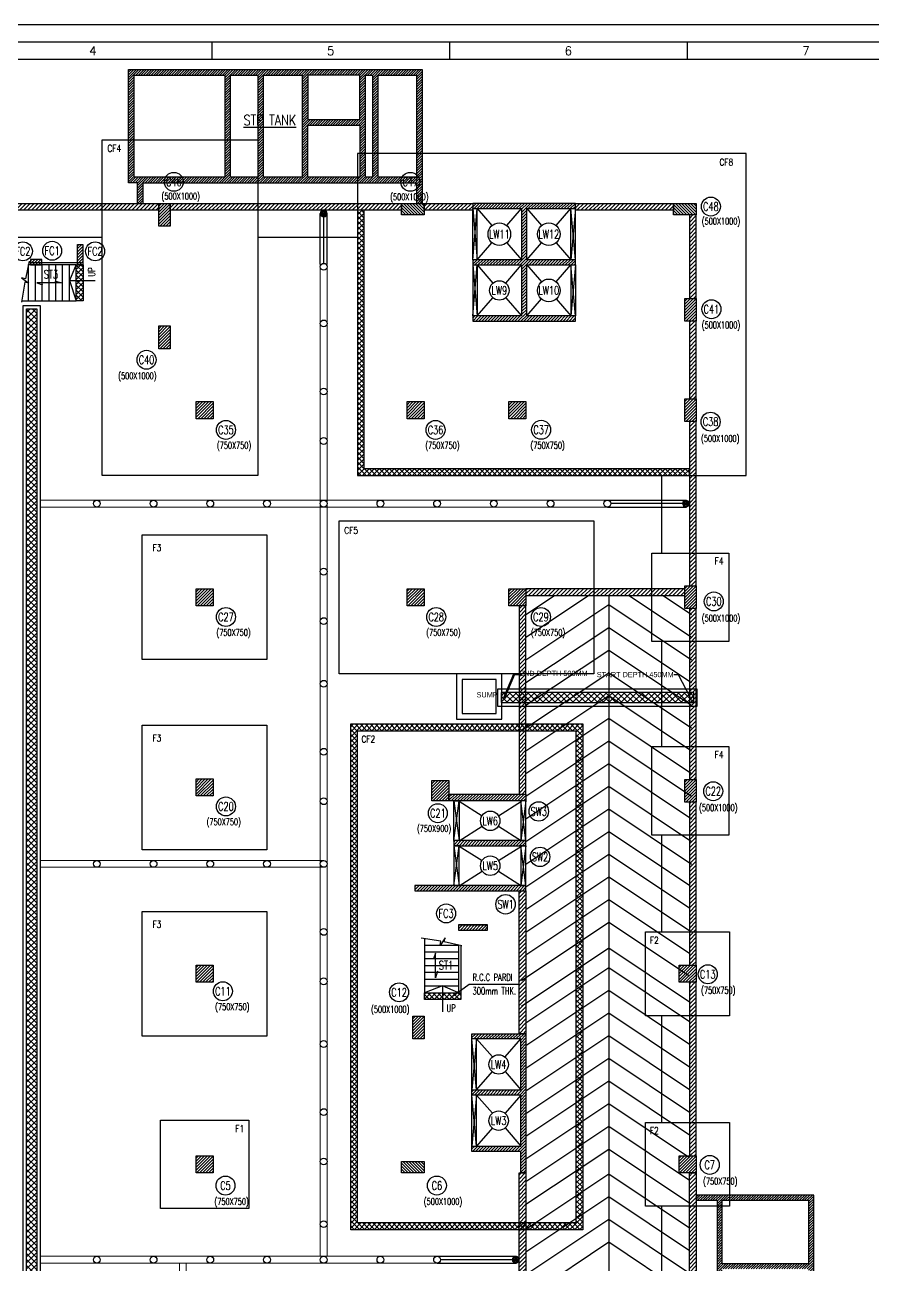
# Model space of a CAD drawing. Extents: x 345615 to 1272425, y -526289 to -156124.
# Drawn here: x 850131 to 887483, y -420533 to -365888 of the extents above; entities that cross this region are included whole.
import ezdxf
from ezdxf.enums import TextEntityAlignment as Align
from ezdxf.lldxf.tags import DXFTag

# ---------------------------------------------------------------- set-up
doc = ezdxf.new("R2010")
doc.units = 0
doc.header["$LTSCALE"] = 500
doc.header["$MEASUREMENT"] = 0
for name, color, linetype in [('PNA', 10, 'Continuous'), ('S-BRECK LINE', 8, 'Continuous'), ('S-COLUMN', 1, 'Continuous'), ('S-COLUMN CIRCLE', 9, 'Continuous'), ('S-COLUMN HATCH', 8, 'Continuous'), ('S-COLUMN NO', 2, 'Continuous'), ('S-COLUMN SIZES', 2, 'Continuous'), ('S-CONCRET LINE', 4, 'Continuous'), ('S-CUT LINE', 8, 'Continuous'), ('S-DIM-1', 5, 'Continuous'), ('S-FOOTING', 4, 'Continuous'), ('S-HATCH', 253, 'Continuous'), ('S-RETAINING WALL', 6, 'Continuous'), ('S-RETAINING WALL HATCH', 8, 'Continuous'), ('S-SLAB MARK', 3, 'Continuous'), ('S-SLAB NO', 3, 'Continuous'), ('S-STAIRCASE', 5, 'Continuous'), ('S-TEXT', 2, 'Continuous'), ('S-TEXT-1', 4, 'Continuous'), ('S-TITAL', 6, 'Continuous'), ('SDA_PLAN_UGT_OHT', 150, 'Continuous'), ('SDA_TEXT', 21, 'Continuous'), ('SHEET', 7, 'Continuous')]:
    doc.layers.add(name, color=color, linetype=linetype)
doc.layers.add('SDA_HATCH', color=252, linetype='Continuous', lineweight=5)
doc.layers.add('SDA_WALL', color=7, linetype='Continuous', lineweight=30)
doc.styles.add('AR', font='arial.ttf')
doc.styles.add('ROMANS', font='simplex.shx', dxfattribs={"width": 0.8, "height": 275, "bigfont": 'bigfont.shx'})
doc.styles.add('SIMP2', font='simplex.shx', dxfattribs={"height": 1})
tags = doc.linetypes.add('CENTER', pattern=[2, 1.25, -0.25, 0.25, -0.25]).pattern_tags.tags
tags[10:11] = [DXFTag(74, 4), DXFTag(75, 0), DXFTag(340, '0'), DXFTag(46, 1.0), DXFTag(50, 0.0), DXFTag(44, 0.0), DXFTag(45, 0.0)]
tags[8:9] = [DXFTag(74, 4), DXFTag(75, 0), DXFTag(340, '0'), DXFTag(46, 1.0), DXFTag(50, 0.0), DXFTag(44, 0.0), DXFTag(45, 0.0)]
tags[6:7] = [DXFTag(74, 4), DXFTag(75, 0), DXFTag(340, '0'), DXFTag(46, 1.0), DXFTag(50, 0.0), DXFTag(44, 0.0), DXFTag(45, 0.0)]
tags[4:5] = [DXFTag(74, 4), DXFTag(75, 0), DXFTag(340, '0'), DXFTag(46, 1.0), DXFTag(50, 0.0), DXFTag(44, 0.0), DXFTag(45, 0.0)]
tags = doc.linetypes.add('HIDDEN', pattern=[0.375, 0.25, -0.125]).pattern_tags.tags
tags[6:7] = [DXFTag(74, 4), DXFTag(75, 0), DXFTag(340, '0'), DXFTag(46, 1.0), DXFTag(50, 0.0), DXFTag(44, 0.0), DXFTag(45, 0.0)]
tags[4:5] = [DXFTag(74, 4), DXFTag(75, 0), DXFTag(340, '0'), DXFTag(46, 1.0), DXFTag(50, 0.0), DXFTag(44, 0.0), DXFTag(45, 0.0)]
doc.dimstyles.new('dim100', dxfattribs={"dimtxt": 250, "dimasz": 250, "dimexe": 200, "dimexo": 200, "dimgap": 100, "dimtad": 1, "dimdec": 0, "dimzin": 0, "dimdsep": 46, "dimtxsty": 'ROMANS', "dimcen": 0, "dimclrd": 5, "dimclre": 5, "dimclrt": 4, "dimadec": 0, "dimazin": 0, "dimtfac": 1, "dimtdec": 0, "dimtix": 1, "dimtofl": 0, "dimtmove": 2, "dimatfit": 3, "dimfxl": 0, "dimtolj": 1, "dimtzin": 0, "dimlwd": -1, "dimlwe": -1, "dimarcsym": 0})
doc.dimstyles.new('SITE DIM', dxfattribs={"dimtxt": 0.15, "dimasz": 0.1, "dimexe": 0.1, "dimexo": 0.1, "dimgap": 0.1, "dimtad": 0, "dimzin": 0, "dimdsep": 46, "dimtxsty": 'SIMP2', "dimcen": 0.09, "dimdle": 0.15, "dimclrd": 1, "dimclre": 1, "dimclrt": 7, "dimazin": 0, "dimtfac": 1, "dimtofl": 0, "dimtmove": 0, "dimatfit": 3, "dimfxl": 0, "dimtolj": 1, "dimtzin": 0, "dimarcsym": 0})
pattern_1 = [(45, (-3835377.3, 2058576.72), (-88.3883476, 88.3883476), [])]
pattern_2 = [(45, (-3835380.81, 2058576.72), (-88.3883476, 88.3883476), [])]
pattern_3 = [(45, (-3835367.22, 2058576.72), (-88.3883476, 88.3883476), [])]
pattern_4 = [(45, (-4134995.56, 1922275.77), (-66.2912607, 66.2912607), [])]
pattern_5 = [(45, (-4134991.95, 1922269.47), (-66.2912607, 66.2912607), [])]
pattern_6 = [(45, (-4134995.56, 1922269.47), (-66.2912607, 66.2912607), [])]

# ---------------------------------------------------------------- blocks, each defined once
blk = doc.blocks.new('zw$C05B')
at = {"flags": 128}
blk.add_lwpolyline([(0, 0), (82749, 0), (82749, 58210), (0, 58210)], close=True, dxfattribs=at)
at = {"layer": 'PNA'}
for p, q in [((27911, 57718), (27911, 57226)), ((34643, 57718), (34643, 57226)), ((41374, 57718), (41374, 57226))]:
    blk.add_line(p, q, dxfattribs=at)
at = {"layer": 'PNA', "color": 1}
for points in [[(984, 492), (82257, 492), (82257, 57718), (984, 57718)], [(1968, 984), (81765, 984), (81765, 57226), (1968, 57226)]]:
    blk.add_lwpolyline(points, close=True, dxfattribs=at)
at = {"layer": 'PNA', "style": 'ROMANS'}
for s, p in [('4', (24546, 57472)), ('5', (31278, 57472)), ('6', (38009, 57472)), ('7', (44741, 57472))]:
    blk.add_text(s, height=246, dxfattribs=at).set_placement(p, align=Align.MIDDLE)
blk = doc.blocks.new('zw$D0E4')
at = {"layer": 'S-TEXT-1', "color": 1, "lineweight": 0}
for p, q in [((-9267, 20247, 4809), (-9267, 63876, 4809)), ((-8967, 20247, 4809), (-8967, 63876, 4809)), ((-21617, 53583, 3994), (3383, 53583, -2277)), ((-21617, 53283, 3994), (3383, 53283, -2277)), ((-9120, 37399, 4809), (-21620, 37399, 4182)), ((-9117, 37699, 4809), (-21617, 37699, 4182)), ((-21617, 20247, 3994), (-4112, 20247, -397)), ((-21617, 19947, 3994), (-4113, 19947, -397)), ((-15476, 19947, 2378), (-15476, -1308, 2378)), ((-15176, 19947, 2378), (-15176, -1308, 2378))]:
    blk.add_line(p, q, dxfattribs=at)
at = {"layer": 'S-TEXT-1', "color": 1}
for centre in [(-9117, 63876, 4809), (-9117, 63876, 4809), (-9117, 61376, 4809), (-9117, 61376, 4809), (-9117, 58376, 4809), (-9117, 58376, 4809), (-9117, 56196, 4809), (-9117, 56196, 4809), (-19117, 53433, 4809), (-16617, 53433, 4809), (-16617, 53433, 4809), (-14117, 53433, 4809), (-14117, 53433, 4809), (-11617, 53433, 4809), (-11617, 53433, 4809), (-9117, 53433, 4809), (-9117, 53433, 4809), (-6617, 53433, 4809), (-6617, 53433, 4809), (-4117, 53433, 4809), (-4117, 53433, 4809), (-1617, 53433, 4809), (-1617, 53433, 4809), (883, 53433, 4809), (883, 53433, 4809), (883, 53433, 4809), (883, 53433, 4809), (3383, 53433, 4809), (3383, 53433, 4809), (-9117, 50433, 4809), (-9117, 50433, 4809), (-9117, 48254, 4809), (-9117, 48254, 4809), (-9117, 45491, 4809), (-9117, 45491, 4809), (-9117, 42491, 4809), (-9117, 42491, 4809), (-9117, 40312, 4809), (-9117, 40312, 4809), (-19117, 37549, 4809), (-19117, 37549, 4809), (-16617, 37549, 4809), (-16617, 37549, 4809), (-14117, 37549, 4809), (-14117, 37549, 4809), (-11617, 37549, 4809), (-11617, 37549, 4809), (-9117, 37549, 4809), (-9117, 37549, 4809), (-9117, 34549, 4809), (-9117, 34549, 4809), (-9117, 32369, 4809), (-9117, 32369, 4809), (-9117, 29606, 4809), (-9117, 29606, 4809), (-9117, 26606, 4809), (-9117, 26606, 4809), (-9117, 24427, 4809), (-9117, 24427, 4809), (-9117, 21664, 4809), (-9117, 21664, 4809), (-19117, 20097, 4809), (-16617, 20097, 4809), (-16617, 20097, 4809), (-14117, 20097, 4809), (-14117, 20097, 4809), (-11617, 20097, 4809), (-11617, 20097, 4809), (-9117, 20097, 4809), (-9117, 20097, 4809), (-6617, 20097, 4809), (-6617, 20097, 4809), (-4117, 20097, 4809), (-4117, 20097, 4809)]:
    blk.add_circle(centre, 150, dxfattribs=at)
blk = doc.blocks.new('zw$F71')
at = {"layer": 'S-COLUMN', "lineweight": -3}
h = blk.add_hatch(color=170, dxfattribs=at)
h.dxf.hatch_style = 1
h.paths.add_polyline_path([(-9056, 66218, 1), (-9178, 66218, 1)])
h = blk.add_hatch(color=170, dxfattribs=at)
h.dxf.hatch_style = 1
h.paths.add_polyline_path([(6911, 53433, 1), (6789, 53433, 1)])
h = blk.add_hatch(color=170, dxfattribs=at)
h.dxf.hatch_style = 1
h.paths.add_polyline_path([(-589, 20097, 1), (-711, 20097, 1)])
at = {"color": 170}
for p, q in [((-9266, 63977, -885523), (-9266, 66230, -885523)), ((-8967, 63977, -542685), (-8967, 66219, -400394)), ((-9117, 64026, 4809), (-9117, 66068, -440671)), ((3388, 53583, -397), (6881, 53583, -1273)), ((3388, 53283, -397), (6881, 53283, -1273)), ((6730, 53433, 138253), (3533, 53432, 30617)), ((-4112, 20247, -397), (-619, 20247, -1273)), ((-4112, 19947, -397), (-619, 19947, -1273)), ((-770, 20096, 138253), (-3967, 20096, 30617))]:
    blk.add_line(p, q, dxfattribs=at)
at = {"layer": 'S-COLUMN', "color": 170, "lineweight": 9}
for centre, radius in [((-9117, 66218, -440671), 150), ((-9117, 66218, -440671), 120), ((-9117, 66218, -440671), 100), ((6850, 53433, 4182), 150), ((6850, 53433, 4182), 120), ((6850, 53433, 4182), 100), ((-650, 20097, 4182), 150), ((-650, 20097, 4182), 120), ((-650, 20097, 4182), 100)]:
    blk.add_circle(centre, radius, dxfattribs=at)
at = {"layer": 'S-COLUMN', "color": 170, "lineweight": -3}
for centre in [(-9117, 66218, -440671), (6850, 53433, 4182), (-650, 20097, 4182)]:
    blk.add_circle(centre, 61, dxfattribs=at)
at = {"layer": 'S-TEXT-1', "color": 1}
for centre in [(-9117, 63876, 4809), (-9117, 63876, 4809), (3383, 53433, 4809), (3383, 53433, 4809), (-4117, 20097, 4809), (-4117, 20097, 4809)]:
    blk.add_circle(centre, 150, dxfattribs=at)
blk = doc.blocks.new('MEP INPUTS')
at = {"layer": 'SDA_HATCH'}
h = blk.add_hatch(dxfattribs=at)
h.set_pattern_fill('ANSI37', color=8, scale=1500)
h.set_pattern_definition([(45, (-3293, -139588.96), (-132.58252, 132.58252), []), (135, (-3293, -139588.96), (-132.58252, -132.58252), [])])
h.paths.add_polyline_path([(5351, -1469), (5801, -1469), (5801, -67156), (5351, -67156)])
h = blk.add_hatch(dxfattribs=at)
h.set_pattern_fill('ANSI37', color=8, scale=1500)
h.set_pattern_definition([(45, (3487502.92, -2391915.1), (-132.5825215, 132.5825215), []), (135, (3487502.92, -2391915.1), (-132.5825215, -132.5825215), [])])
h.paths.add_polyline_path([(26269, -18831), (34763, -18831), (34763, -18381), (26269, -18381)])
at = {"layer": 'SDA_PLAN_UGT_OHT', "color": 8}
for points in [[(5201, -1319), (5951, -1319), (5951, -67306), (5201, -67306)], [(5351, -1469), (5801, -1469), (5801, -67156), (5351, -67156)]]:
    blk.add_lwpolyline(points, close=True, dxfattribs=at)
at = {"layer": 'SDA_PLAN_UGT_OHT', "color": 8, "elevation": 8637403}
for points in [[(26119, -18981), (34913, -18981), (34913, -18231), (26119, -18231)], [(26269, -18831), (34763, -18831), (34763, -18381), (26269, -18381)]]:
    blk.add_lwpolyline(points, close=True, dxfattribs=at)
at = {"layer": 'SDA_WALL', "color": 8, "elevation": -2091}
for points in [[(26300, -17558), (24300, -17558), (24300, -19558), (26300, -19558)], [(26050, -17808), (24550, -17808), (24550, -19308), (26050, -19308)]]:
    blk.add_lwpolyline(points, close=True, dxfattribs=at)
at = {"layer": 'SDA_TEXT', "color": 8, "style": 'AR'}
for s, p in [('END DEPTH 500MM', (27070, -17654, 8858022)), ('START DEPTH 450MM', (30485, -17707, 8028511))]:
    blk.add_text(s, height=230, dxfattribs=at).set_placement(p)
at = {"layer": 'SDA_TEXT', "color": 8, "insert": (26119, -18368, 8637403), "char_height": 230, "width": 1240.13, "attachment_point": 3, "style": 'AR'}
blk.add_mtext('SUMP', dxfattribs=at)
at = {"layer": 'SDA_TEXT', "color": 8}
for points, override in [([(26403, -18619, 8637403), (26843, -17580, 8637403), (27055, -17580, 8637403)], {"dimscale": 1, "dimtxt": 0.15, "dimasz": 0.1, "dimgap": 0.1, "dimtad": 0, "dimclrd": 8, "dimfxl": 50, "dimlwd": 65534, "dimarcsym": 2}), ([(34625, -18613, 7918201), (34090, -17608, 7918201), (33878, -17610, 7918201)], {"dimclrd": 8, "dimfxl": 50, "dimarcsym": 2})]:
    blk.add_leader(points, dimstyle='SITE DIM', override=override, dxfattribs=at)
blk = doc.blocks.new('PILE LAYOUT 04-10-2024')
at = {"layer": 'S-COLUMN HATCH'}
h = blk.add_hatch(dxfattribs=at)
h.set_pattern_fill('ANSI31', color=252, scale=750, angle=180)
h.set_pattern_definition([(225, (4074495.06, -1959819.46), (66.2912607, -66.2912607), [])])
h.paths.add_polyline_path([(-13834, 1595), (-13834, 2595), (-13334, 2595), (-13334, 1595)])
h = blk.add_hatch(dxfattribs=at)
h.set_pattern_fill('ANSI31', color=252, scale=750, angle=90)
h.set_pattern_definition([(135, (-1964555.94, -4085734.03), (-66.2912607, -66.2912607), [])])
h.paths.add_polyline_path([(-3141, 2095), (-3141, 2595), (-2141, 2595), (-2141, 2095)])
h = blk.add_hatch(dxfattribs=at)
h.set_pattern_fill('ANSI31', color=252, scale=750)
h.set_pattern_definition([(45, (-4134992.04, 1922269.47), (-66.2912607, 66.2912607), [])])
h.paths.add_polyline_path([(0, 2595), (0, 2365), (2150, 2365), (2150, 115), (0, 115), (0, -115), (2150, -115), (2150, -2365), (0, -2365), (0, -2595), (4530, -2595), (4530, -2365), (2380, -2365), (2380, -115), (4530, -115), (4530, 115), (2380, 115), (2380, 2365), (4530, 2365), (4530, 2595)])
h = blk.add_hatch(dxfattribs=at)
h.set_pattern_fill('ANSI31', color=252, scale=750, angle=90)
h.set_pattern_definition([(135, (-1952564.46, -4085734.03), (-66.2912607, -66.2912607), [])])
h.paths.add_polyline_path([(8850, 2095), (8850, 2595), (9850, 2595), (9850, 2095)])
h = blk.add_hatch(dxfattribs=at)
h.set_pattern_fill('ANSI31', color=252, scale=750, angle=180)
h.set_pattern_definition([(225, (7614833.32, -4208048.69), (66.2912607, -66.2912607), [])])
h.paths.add_polyline_path([(-17418, -109), (-17418, 791), (-17188, 791), (-17188, -109)])
h = blk.add_hatch(dxfattribs=at)
h.set_pattern_fill('ANSI31', color=252, scale=750, angle=180)
h.set_pattern_definition([(225, (7612766.91, -4208048.69), (66.2912607, -66.2912607), [])])
h.paths.add_polyline_path([(-19484, -109), (-19484, 121), (-18984, 121), (-18984, -109)])
h = blk.add_hatch(dxfattribs=at)
h.set_pattern_fill('ANSI31', color=252, scale=750, angle=180)
h.set_pattern_definition([(225, (4097679.03, -1964009.46), (66.2912607, -66.2912607), [])])
h.paths.add_polyline_path([(9350, -2595), (9350, -1595), (9850, -1595), (9850, -2595)])
h = blk.add_hatch(dxfattribs=at)
h.set_pattern_fill('ANSI31', color=252, scale=750, angle=180)
h.set_pattern_definition([(225, (4074495.06, -1965223.28), (66.2912607, -66.2912607), [])])
h.paths.add_polyline_path([(-13834, -3809), (-13834, -2809), (-13334, -2809), (-13334, -3809)])
h = blk.add_hatch(dxfattribs=at)
h.set_pattern_fill('ANSI31', color=252, scale=750)
h.set_pattern_definition(pattern_5)
h.paths.add_polyline_path([(-12191, -6145), (-12191, -6895), (-11441, -6895), (-11441, -6145)])
h = blk.add_hatch(dxfattribs=at)
h.set_pattern_fill('ANSI31', color=252, scale=750)
h.set_pattern_definition(pattern_5)
h.paths.add_polyline_path([(-2891, -6145), (-2891, -6895), (-2141, -6895), (-2141, -6145)])
h = blk.add_hatch(dxfattribs=at)
h.set_pattern_fill('ANSI31', color=252, scale=750)
h.set_pattern_definition(pattern_6)
h.paths.add_polyline_path([(1600, -6145), (1600, -6895), (2350, -6895), (2350, -6145)])
h = blk.add_hatch(dxfattribs=at)
h.set_pattern_fill('ANSI31', color=252, scale=750, angle=180)
h.set_pattern_definition([(225, (4097679.03, -1968434.48), (66.2912607, -66.2912607), [])])
h.paths.add_polyline_path([(9350, -7020), (9350, -6020), (9850, -6020), (9850, -7020)])
h = blk.add_hatch(dxfattribs=at)
h.set_pattern_fill('ANSI31', color=252, scale=750)
h.set_pattern_definition(pattern_5)
h.paths.add_polyline_path([(-12191, -14393), (-12191, -15143), (-11441, -15143), (-11441, -14393)])
h = blk.add_hatch(dxfattribs=at)
h.set_pattern_fill('ANSI31', color=252, scale=750)
h.set_pattern_definition(pattern_5)
h.paths.add_polyline_path([(-2891, -14393), (-2891, -15143), (-2141, -15143), (-2141, -14393)])
h = blk.add_hatch(dxfattribs=at)
h.set_pattern_fill('ANSI31', color=252, scale=750)
h.set_pattern_definition(pattern_6)
h.paths.add_polyline_path([(1600, -14393), (1600, -15143), (2350, -15143), (2350, -14393)])
h = blk.add_hatch(dxfattribs=at)
h.set_pattern_fill('ANSI31', color=252, scale=750, angle=180)
h.set_pattern_definition([(225, (4097679.03, -1976682.4), (66.2912607, -66.2912607), [])])
h.paths.add_polyline_path([(9350, -15268), (9350, -14268), (9850, -14268), (9850, -15268)])
h = blk.add_hatch(dxfattribs=at)
h.set_pattern_fill('ANSI31', color=252, scale=750)
h.set_pattern_definition([(45, (-4134991.95, 1922233.255), (-66.2912607, 66.2912607), [])])
h.paths.add_polyline_path([(-12191, -22781), (-12191, -23531), (-11441, -23531), (-11441, -22781)])
h = blk.add_hatch(dxfattribs=at)
h.set_pattern_fill('ANSI31', color=252, scale=750)
h.set_pattern_definition([(45, (-4135215.56, 1922275.77), (-66.2912607, 66.2912607), [])])
h.paths.add_polyline_path([(-1800, -22850), (-1800, -23750), (-1050, -23750), (-1050, -22850)])
h = blk.add_hatch(dxfattribs=at)
h.set_pattern_fill('ANSI31', color=252, scale=750, angle=180)
h.set_pattern_definition([(225, (4097679.03, -1985220.69), (66.2912607, -66.2912607), [])])
h.paths.add_polyline_path([(9350, -23806), (9350, -22806), (9850, -22806), (9850, -23806)])
h = blk.add_hatch(dxfattribs=at)
h.set_pattern_fill('ANSI31', color=252, scale=750)
h.set_pattern_definition([(45, (-4134995.56, 1922345.77), (-66.2912607, 66.2912607), [])])
h.paths.add_polyline_path([(-1050, -23450), (-1050, -23750), (2350, -23750), (2350, -23450)])
h = blk.add_hatch(dxfattribs=at)
h.set_pattern_fill('ANSI31', color=252, scale=750)
h.set_pattern_definition(pattern_4)
h.paths.add_polyline_path([(-830, -25500), (-830, -25730), (2350, -25730), (2350, -25500)])
h = blk.add_hatch(dxfattribs=at)
h.set_pattern_fill('ANSI31', color=252, scale=750)
h.set_pattern_definition(pattern_4)
h.paths.add_polyline_path([(-2545, -27480), (-2545, -27710), (2350, -27710), (2350, -27480)])
h = blk.add_hatch(dxfattribs=at)
h.set_pattern_fill('ANSI31', color=252, scale=750, angle=180)
h.set_pattern_definition([(225, (7631624.49, -4237379.86), (66.2912607, -66.2912607), [])])
h.paths.add_polyline_path([(-626, -29440), (-626, -29210), (654, -29210), (654, -29440)])
edge = h.paths.add_edge_path()
edge.add_line((-626, -29210), (654, -29210))
h = blk.add_hatch(dxfattribs=at)
h.set_pattern_fill('ANSI31', color=252, scale=750)
h.set_pattern_definition(pattern_5)
h.paths.add_polyline_path([(-12191, -30995), (-12191, -31745), (-11441, -31745), (-11441, -30995)])
h = blk.add_hatch(dxfattribs=at)
h.set_pattern_fill('ANSI31', color=252, scale=750)
h.set_pattern_definition([(45, (-4113700.475, 1922269.47), (-66.2912607, 66.2912607), [])])
h.paths.add_polyline_path([(9100, -30995), (9100, -31745), (9850, -31745), (9850, -30995)])
h = blk.add_hatch(dxfattribs=at)
h.set_pattern_fill('ANSI31', color=252, scale=750, angle=180)
h.set_pattern_definition([(225, (4085687.555, -1995649.46), (66.2912607, -66.2912607), [])])
h.paths.add_polyline_path([(-2641, -34235), (-2641, -33235), (-2141, -33235), (-2141, -34235)])
h = blk.add_hatch(dxfattribs=at)
h.set_pattern_fill('ANSI31', color=252, scale=750)
h.set_pattern_definition([(45, (-4134995.56, 1922264.58), (-66.2912607, 66.2912607), [])])
h.paths.add_polyline_path([(-30, -34010), (-30, -34240), (2120, -34240), (2120, -36490), (-30, -36490), (-30, -36720), (2120, -36720), (2120, -38970), (-30, -38970), (-30, -39200), (2120, -39200), (2120, -40150), (2350, -40150), (2350, -39200), (2350, -34010)])
h = blk.add_hatch(dxfattribs=at)
h.set_pattern_fill('ANSI31', color=252, scale=750)
h.set_pattern_definition([(45, (-4134991.95, 1913864.6), (-66.2912607, 66.2912607), [])])
h.paths.add_polyline_path([(-12191, -39400), (-12191, -40150), (-11441, -40150), (-11441, -39400)])
h = blk.add_hatch(dxfattribs=at)
h.set_pattern_fill('ANSI31', color=252, scale=750, angle=270)
h.set_pattern_definition([(315, (1959272.99, 4048179.15), (66.2912607, 66.2912607), [])])
h.paths.add_polyline_path([(-3141, -40150), (-3141, -39650), (-2141, -39650), (-2141, -40150)])
h = blk.add_hatch(dxfattribs=at)
h.set_pattern_fill('ANSI31', color=252, scale=750)
h.set_pattern_definition([(45, (-4113700.475, 1913864.6), (-66.2912607, 66.2912607), [])])
h.paths.add_polyline_path([(9100, -39400), (9100, -40150), (9850, -40150), (9850, -39400)])
at = {"layer": 'S-HATCH'}
h = blk.add_hatch(dxfattribs=at)
h.set_pattern_fill('ANSI37', color=252, scale=1250, angle=180, style=0)
h.set_pattern_definition([(225, (-4133264.23, 1522844.48), (110.4854346, -110.4854346), []), (315, (-4133264.23, 1522844.48), (110.4854346, 110.4854346), [])])
h.paths.add_polyline_path([(9550, -9405), (9550, -9105), (-4776, -9105), (-4776, 2295), (-5076, 2295), (-5076, -9405)])
h = blk.add_hatch(dxfattribs=at)
h.set_pattern_fill('ANSI37', color=256, scale=1250, angle=360, style=0)
h.set_pattern_definition([(45, (-996261.84, -16808302.73), (-110.4854346, 110.4854346), []), (135, (-996261.84, -16808302.73), (-110.4854346, -110.4854346), [])])
h.paths.add_polyline_path([(-17174, -1704), (-17474, -1704), (-17474, -109), (-17174, -109)])
h = blk.add_hatch(dxfattribs=at)
h.set_pattern_fill('ANSI37', color=252, scale=1250, angle=180, style=0)
h.set_pattern_definition([(225, (-4128180.61, 1810816.57), (110.4854346, -110.4854346), []), (315, (-4128180.61, 1810816.57), (110.4854346, 110.4854346), [])])
h.paths.add_polyline_path([(-5377, -20356), (-5377, -42656), (4854, -42656), (4854, -20356)])
h.paths.add_polyline_path([(-5077, -20656), (-5077, -42356), (4554, -42356), (4554, -20656)], flags=16)
h = blk.add_hatch(dxfattribs=at)
h.set_pattern_fill('ANSI37', color=256, scale=1250, angle=270, style=0)
h.set_pattern_definition([(315, (-16808825.5, 946585.4), (110.4854346, 110.4854346), []), (45, (-16808825.5, 946585.4), (-110.4854346, 110.4854346), [])])
h.paths.add_polyline_path([(-2126, -32503), (-2126, -32203), (-526, -32203), (-526, -32503)])
at = {"layer": 'S-RETAINING WALL HATCH'}
h = blk.add_hatch(dxfattribs=at)
h.set_pattern_fill('ANSI31', color=252, scale=25)
h.set_pattern_definition([(45, (3898532.29, -1899706.524), (-56.1266008, 56.1266008), [])])
h.paths.add_polyline_path([(-14774, 3498), (-15170, 3498), (-15170, 8500), (-2221, 8500), (-2222, 2595), (-2471, 2595), (-2471, 3498), (-14524, 3498), (-14524, 2595), (-14774, 2595)])
h.paths.add_polyline_path([(-14920, 3748), (-10921, 3748), (-10921, 8250), (-14920, 8250)], flags=16)
h.paths.add_polyline_path([(-4171, 3748), (-2471, 3748), (-2471, 8250), (-4171, 8250)], flags=16)
h.paths.add_polyline_path([(-9221, 3748), (-7521, 3748), (-7521, 8250), (-9221, 8250)], flags=16)
h.paths.add_polyline_path([(-10671, 3748), (-9471, 3748), (-9471, 8250), (-10671, 8250)], flags=16)
h.paths.add_polyline_path([(-7271, 3748), (-4971, 3748), (-4971, 6047), (-7271, 6047)], flags=16)
h.paths.add_polyline_path([(-7271, 6297), (-4971, 6297), (-4971, 8250), (-7271, 8250)], flags=16)
h.paths.add_polyline_path([(-4721, 3748), (-4421, 3748), (-4421, 8250), (-4721, 8250)], flags=16)
h = blk.add_hatch(dxfattribs=at)
h.set_pattern_fill('ANSI31', color=252, scale=1000)
h.set_pattern_definition(pattern_1)
h.paths.add_polyline_path([(-21173, 2595), (-21173, 2295), (-13834, 2295), (-13834, 2595)])
h = blk.add_hatch(dxfattribs=at)
h.set_pattern_fill('ANSI31', color=252, scale=1000)
h.set_pattern_definition(pattern_1)
h.paths.add_polyline_path([(-13334, 2595), (-13334, 2295), (-3141, 2295), (-3141, 2595)])
h = blk.add_hatch(dxfattribs=at)
h.set_pattern_fill('ANSI31', color=252, scale=1000)
h.set_pattern_definition(pattern_1)
h.paths.add_polyline_path([(-2141, 2595), (-2141, 2295), (0, 2295), (0, 2595)])
h = blk.add_hatch(dxfattribs=at)
h.set_pattern_fill('ANSI31', color=252, scale=1000)
h.set_pattern_definition(pattern_1)
h.paths.add_polyline_path([(4530, 2595), (4530, 2295), (8850, 2295), (8850, 2595)])
h = blk.add_hatch(dxfattribs=at)
h.set_pattern_fill('ANSI31', color=252, scale=1000)
h.set_pattern_definition(pattern_3)
h.paths.add_polyline_path([(9550, -1595), (9550, 2095), (9850, 2095), (9850, -1595)])
h = blk.add_hatch(dxfattribs=at)
h.set_pattern_fill('ANSI31', color=252, scale=1000)
h.set_pattern_definition(pattern_3)
h.paths.add_polyline_path([(9550, -6020), (9550, -2595), (9850, -2595), (9850, -6020)])
h = blk.add_hatch(dxfattribs=at)
h.set_pattern_fill('ANSI31', color=252, scale=1000)
h.set_pattern_definition(pattern_3)
h.paths.add_polyline_path([(9550, -14268), (9550, -7020), (9850, -7020), (9850, -14268)])
h = blk.add_hatch(dxfattribs=at)
h.set_pattern_fill('ANSI31', color=252, scale=1000)
h.set_pattern_definition(pattern_1)
h.paths.add_polyline_path([(2350, -14393), (2350, -14693), (9350, -14693), (9350, -14393)])
h = blk.add_hatch(dxfattribs=at)
h.set_pattern_fill('ANSI31', color=252, scale=1000)
h.set_pattern_definition(pattern_2)
h.paths.add_polyline_path([(2050, -15143), (2050, -23450), (2350, -23450), (2350, -15143)])
h = blk.add_hatch(dxfattribs=at)
h.set_pattern_fill('ANSI31', color=252, scale=1000)
h.set_pattern_definition(pattern_3)
h.paths.add_polyline_path([(9550, -22806), (9550, -15268), (9850, -15268), (9850, -22806)])
h = blk.add_hatch(dxfattribs=at)
h.set_pattern_fill('ANSI31', color=252, scale=1000)
h.set_pattern_definition(pattern_3)
h.paths.add_polyline_path([(9550, -30995), (9550, -23806), (9850, -23806), (9850, -30995)])
h = blk.add_hatch(dxfattribs=at)
h.set_pattern_fill('ANSI31', color=252, scale=1000)
h.set_pattern_definition(pattern_2)
h.paths.add_polyline_path([(2050, -34010), (2050, -27710), (2350, -27710), (2350, -34010)])
h = blk.add_hatch(dxfattribs=at)
h.set_pattern_fill('ANSI31', color=252, scale=1000)
h.set_pattern_definition(pattern_3)
h.paths.add_polyline_path([(9550, -39400), (9550, -31745), (9850, -31745), (9850, -39400)])
h = blk.add_hatch(dxfattribs=at)
h.set_pattern_fill('ANSI31', color=252, scale=1000)
h.set_pattern_definition([(45, (-60803.47, -246192.55), (-88.38835, 88.38835), [])])
h.paths.add_polyline_path([(-46963, -40150), (-46963, -68173), (9850, -68173), (9850, -40150), (9550, -40150), (9550, -67873), (-46663, -67873), (-46663, -40150)])
h = blk.add_hatch(dxfattribs=at)
h.set_pattern_fill('ANSI31', color=252, scale=1000)
h.set_pattern_definition([(45, (-3835380.81, 2051991.96), (-88.3883476, 88.3883476), [])])
h.paths.add_polyline_path([(2050, -56873), (2050, -40150), (2350, -40150), (2350, -56873)])
h = blk.add_hatch(dxfattribs=at)
h.set_pattern_fill('ANSI31', color=252, scale=25)
h.set_pattern_definition([(45, (3923659.56, -1961292.215), (-56.1266008, 56.1266008), [])])
h.paths.add_polyline_path([(9840, -58848), (9840, -58618), (10773, -58618), (10773, -51616), (10773, -51386), (10773, -41353), (9840, -41353), (9840, -41123), (15033, -41123), (15033, -58848)])
h.paths.add_polyline_path([(11003, -58618), (14803, -58618), (14803, -51616), (11003, -51616)], flags=16)
h.paths.add_polyline_path([(11003, -51386), (14803, -51386), (14803, -44384), (11003, -44384)], flags=16)
h.paths.add_polyline_path([(11003, -44154), (14803, -44154), (14803, -41353), (11003, -41353)], flags=16)
at = {"color": 252, "lineweight": -3}
for p, q in [((2350, -16533, -15930), (5105, -14693, -15930)), ((2350, -15533, -15930), (3608, -14693, -15930)), ((6000, -14693, -15930), (6000, -55805, -15930)), ((6895, -14693, -15930), (9650, -16533, -15930)), ((8392, -14693, -15930), (9650, -15533, -15930)), ((2350, -17533, -15930), (6000, -15095, -15930)), ((6000, -15095, -15930), (9650, -17533, -15930)), ((2350, -18533, -15930), (6000, -16095, -15930)), ((6000, -16095, -15930), (9650, -18533, -15930)), ((2350, -19533, -15930), (6000, -17095, -15930)), ((6000, -17095, -15930), (9650, -19533, -15930)), ((2350, -20533, -15930), (6000, -18095, -15930)), ((6000, -18095, -15930), (9650, -20533, -15930)), ((2350, -21533, -15930), (6000, -19095, -15930)), ((6000, -19095, -15930), (9650, -21533, -15930)), ((2350, -22533, -15930), (6000, -20095, -15930)), ((6000, -20095, -15930), (9650, -22533, -15930)), ((2350, -23533, -15930), (6000, -21095, -15930)), ((6000, -21095, -15930), (9650, -23533, -15930)), ((2350, -24533, -15930), (6000, -22095, -15930)), ((6000, -22095, -15930), (9650, -24533, -15930)), ((2350, -25533, -15930), (6000, -23095, -15930)), ((6000, -23095, -15930), (9650, -25533, -15930)), ((2350, -26533, -15930), (6000, -24095, -15930)), ((6000, -24095, -15930), (9650, -26533, -15930)), ((2350, -27533, -15930), (6000, -25095, -15930)), ((6000, -25095, -15930), (9550, -27467, -15930)), ((2350, -28533, -15930), (6000, -26095, -15930)), ((6000, -26095, -15930), (9550, -28467, -15930)), ((2350, -29533, -15930), (6000, -27095, -15930)), ((6000, -27095, -15930), (9550, -29467, -15930)), ((2350, -30533, -15930), (6000, -28095, -15930)), ((6000, -28095, -15930), (9550, -30467, -15930)), ((2150, -31667, -15930), (6000, -29095, -15930)), ((2350, -31533, -15930), (6000, -29095, -15930)), ((6000, -29095, -15930), (9550, -31467, -15930)), ((6000, -29095, -15930), (9550, -31467, -15930)), ((2150, -32804, -15930), (6000, -30231, -15930)), ((6000, -30231, -15930), (9550, -32603, -15930)), ((2350, -33533, -15930), (6000, -31095, -15930)), ((6000, -31095, -15930), (9550, -33467, -15930)), ((2350, -34533, -15930), (6000, -32095, -15930)), ((6000, -32095, -15930), (9550, -34467, -15930)), ((2350, -35533, -15930), (6000, -33095, -15930)), ((6000, -33095, -15930), (9550, -35467, -15930)), ((2350, -36533, -15930), (6000, -34095, -15930)), ((6000, -34095, -15930), (9550, -36467, -15930)), ((2350, -37533, -15930), (6000, -35095, -15930)), ((6000, -35095, -15930), (9550, -37467, -15930)), ((2350, -38533, -15930), (6000, -36095, -15930)), ((6000, -36095, -15930), (9550, -38467, -15930)), ((2350, -39533, -15930), (6000, -37095, -15930)), ((6000, -37095, -15930), (9550, -39467, -15930)), ((2350, -40533, -15930), (6000, -38095, -15930)), ((6000, -38095, -15930), (9550, -40467, -15930)), ((2350, -41533, -15930), (6000, -39095, -15930)), ((6000, -39095, -15930), (9550, -41467, -15930)), ((2350, -42633, -15930), (6000, -40195, -15930)), ((6000, -40195, -15930), (9550, -42567, -15930)), ((2350, -43633, -15930), (6000, -41195, -15930)), ((6000, -41195, -15930), (9550, -43567, -15930)), ((2350, -44633, -15930), (6000, -42195, -15930)), ((6000, -42195, -15930), (9550, -44567, -15930)), ((2350, -45633, -15930), (6000, -43195, -15930)), ((6000, -43195, -15930), (9550, -45567, -15930))]:
    blk.add_line(p, q, dxfattribs=at)
at = {"layer": 'S-BRECK LINE'}
for points, elevation in [([(-19542, 46), (-19708, -730), (-19887, -692), (-19561, -916), (-19740, -877), (-19885, -1754)], 2093), ([(-476, -30135), (-1253, -29968), (-1215, -29789), (-1438, -30116), (-1400, -29937), (-2276, -29792)], 2)]:
    blk.add_lwpolyline(points, dxfattribs=dict(at, elevation=elevation))
at = {"layer": 'S-COLUMN', "color": 252}
for p, q in [((0, 115, -2091), (0, 2365, -2091)), ((200, 115, -2091), (200, 2365, -2091)), ((4330, 115, -2091), (4330, 2365, -2091)), ((4530, 115, -2091), (4530, 2365, -2091)), ((0, -115, -2091), (0, -2365, -2091)), ((200, -115, -2091), (200, -2365, -2091)), ((4330, -115, -2091), (4330, -2365, -2091)), ((4530, -115, -2091), (4530, -2365, -2091)), ((-830, -25500), (-600, -23750, -2091)), ((-830, -23750), (-600, -25500, -2091)), ((2350, -25500), (2120, -23750, -2091)), ((2350, -23750), (2120, -25500, -2091)), ((-830, -25730), (-600, -27480, -2091)), ((-830, -27480), (-600, -25730, -2091)), ((2350, -25730), (2120, -27480, -2091)), ((2350, -27480), (2120, -25730, -2091)), ((-30, -36485, 2091), (-30, -34235, 2091)), ((170, -36484, 2091), (-30, -34235, 2091)), ((170, -34235, 2091), (-30, -36485, 2091)), ((170, -36486, 2091), (170, -34235, 2091)), ((-30, -38965, 2091), (-30, -36715, 2091)), ((170, -38965, 2091), (-30, -36715, 2091)), ((170, -36716, 2091), (-30, -38965, 2091)), ((170, -38965, 2091), (170, -36716, 2091))]:
    blk.add_line(p, q, dxfattribs=at)
for points in [[(-13334, 1595), (-13834, 1595), (-13834, 2595), (-13334, 2595)], [(-17188, 791), (-17188, -109), (-17418, -109), (-17418, 791)], [(-19484, -109), (-18984, -109), (-18984, 121), (-19484, 121)], [(-13334, -3809), (-13834, -3809), (-13834, -2809), (-13334, -2809)], [(-2891, -6145), (-2141, -6145), (-2141, -6895), (-2891, -6895)], [(1600, -6145), (2350, -6145), (2350, -6895), (1600, -6895)], [(-2891, -14393), (-2141, -14393), (-2141, -15143), (-2891, -15143)], [(1600, -14393), (2350, -14393), (2350, -15143), (1600, -15143)], [(-1800, -22850), (-1050, -22850), (-1050, -23750), (-1800, -23750)], [(-1050, -23450), (2350, -23450), (2350, -23750), (-1050, -23750)], [(2350, -25500), (-830, -25500), (-830, -25730), (2350, -25730)], [(2350, -27480), (-2545, -27480), (-2545, -27710), (2350, -27710)], [(-12191, -39400), (-11441, -39400), (-11441, -40150), (-12191, -40150)], [(-2141, -39650), (-2141, -40150), (-3141, -40150), (-3141, -39650)], [(9100, -39400), (9850, -39400), (9850, -40150), (9100, -40150)]]:
    blk.add_lwpolyline(points, close=True, dxfattribs=at)
for points, elevation in [([(-3141, 2095), (-3141, 2595), (-2141, 2595), (-2141, 2095)], -2091), ([(8850, 2095), (8850, 2595), (9850, 2595), (9850, 2095)], 2091), ([(9850, -2595), (9350, -2595), (9350, -1595), (9850, -1595)], 2091), ([(-12191, -6145), (-11441, -6145), (-11441, -6895), (-12191, -6895)], 2091), ([(9850, -7020), (9350, -7020), (9350, -6020), (9850, -6020)], 2091), ([(-12191, -14393), (-11441, -14393), (-11441, -15143), (-12191, -15143)], 2091), ([(9850, -15268), (9350, -15268), (9350, -14268), (9850, -14268)], 2091), ([(-12191, -22781), (-11441, -22781), (-11441, -23531), (-12191, -23531)], 2091), ([(9850, -23806), (9350, -23806), (9350, -22806), (9850, -22806)], 2091), ([(-830, -23750), (-600, -23750), (-600, -25500), (-830, -25500)], -2091), ([(2350, -23750), (2120, -23750), (2120, -25500), (2350, -25500)], -2091), ([(-830, -27480), (-600, -27480), (-600, -25730), (-830, -25730)], -2091), ([(2350, -25730), (2120, -25730), (2120, -27480), (2350, -27480)], -2091), ([(-626, -29440), (654, -29440), (654, -29210), (-626, -29210)], -2091), ([(-12191, -30995), (-11441, -30995), (-11441, -31745), (-12191, -31745)], 2091), ([(9100, -30995), (9850, -30995), (9850, -31745), (9100, -31745)], 2091), ([(-2141, -34235), (-2641, -34235), (-2641, -33235), (-2141, -33235)], 2091)]:
    blk.add_lwpolyline(points, close=True, dxfattribs=dict(at, elevation=elevation))
for points in [[(0, 2595), (0, 2365), (2150, 2365), (2150, 115), (0, 115), (0, -115), (2150, -115), (2150, -2365), (0, -2365), (0, -2595), (4530, -2595), (4530, -2365), (2380, -2365), (2380, -115), (4530, -115), (4530, 115), (2380, 115), (2380, 2365), (4530, 2365), (4530, 2595), (0, 2595)], [(-30, -34010), (2350, -34010), (2350, -39200), (2350, -40150), (2120, -40150), (2120, -39200), (-30, -39200), (-30, -38970), (2120, -38970), (2120, -36720), (-30, -36720), (-30, -36490), (2120, -36490), (2120, -34240), (-30, -34240), (-30, -34010)]]:
    blk.add_lwpolyline(points, dxfattribs=at)
at = {"layer": 'S-COLUMN CIRCLE', "color": 252}
for centre, radius in [((-13173, 3547, -2091), 418), ((-2747, 3547, -2091), 418), ((10500, 2458), 418), ((1175, 1240, 1315), 499), ((3355, 1240, 1315), 499), ((-19826, 484), 418), ((-18535, 508, -4184), 418), ((-16641, 484), 418), ((1175, -1240, 1315), 429), ((3355, -1240, 1315), 499), ((10523, -2069), 418), ((-14376, -4299), 418), ((-10875, -7391), 418), ((-1637, -7391, -2091), 418), ((3018, -7386, -2091), 418), ((10488, -7028), 418), ((10628, -14954), 418), ((-10875, -15639), 418), ((-1608, -15639, -2091), 418), ((3009, -15639, -2091), 418), ((10603, -23320), 418), ((-10875, -23991), 418), ((-1535, -24289, -2091), 418), ((2913, -24211, 1315), 429), ((775, -24625, 1315), 429), ((775, -26605, 1315), 429), ((2971, -26217, 1315), 429), ((-1171, -28710), 418), ((1449, -28306, 1315), 429), ((10362, -31391), 418), ((-11010, -32141), 418), ((-3245, -32186, -2091), 418), ((1146, -35366), 429), ((1146, -37846, 1315), 429), ((10449, -39796), 418), ((-10895, -40709), 418), ((-1577, -40705, -18762849), 418)]:
    blk.add_circle(centre, radius, dxfattribs=at)
at = {"layer": 'S-CONCRET LINE', "color": 252}
for p, q in [((0, 115), (200, 2365, -2091)), ((0, 2365), (200, 115, -2091)), ((4530, 115), (4330, 2365, -2091)), ((4530, 2365), (4330, 115, -2091)), ((0, -115), (200, -2365, -2091)), ((0, -2365), (200, -115, -2091)), ((4530, -115), (4330, -2365, -2091)), ((4530, -2365), (4330, -115, -2091))]:
    blk.add_line(p, q, dxfattribs=at)
for points, elevation in [([(-14774, 2595), (-14774, 3498), (-15170, 3498), (-15170, 8500), (-2221, 8500), (-2222, 2595)], -2091), ([(-14524, 2595), (-14524, 3498), (-2471, 3498), (-2471, 2595)], -2091), ([(9840, -58848), (15033, -58848), (15033, -41123), (9840, -41123)], 0), ([(9840, -41353), (10773, -41353), (10773, -51616)], 0)]:
    blk.add_lwpolyline(points, dxfattribs=dict(at, elevation=elevation))
for points, elevation in [([(-14920, 8250), (-10921, 8250), (-10921, 3748), (-14920, 3748)], -2091), ([(-10671, 8250), (-9471, 8250), (-9471, 3748), (-10671, 3748)], -2091), ([(-9221, 8250), (-7521, 8250), (-7521, 3748), (-9221, 3748)], -2091), ([(-7271, 6297), (-4971, 6297), (-4971, 8250), (-7271, 8250)], -2091), ([(-4721, 8250), (-4421, 8250), (-4421, 3748), (-4721, 3748)], -2091), ([(-4171, 8250), (-2471, 8250), (-2471, 3748), (-4171, 3748)], -2091), ([(-7271, 6047), (-4971, 6047), (-4971, 3748), (-7271, 3748)], -2091), ([(-13767, -37820), (-9867, -37820), (-9867, -41720), (-13767, -41720)], -2091), ([(11003, -41353), (14803, -41353), (14803, -44154), (11003, -44154)], 0)]:
    blk.add_lwpolyline(points, close=True, dxfattribs=dict(at, elevation=elevation))
at = {"layer": 'S-CONCRET LINE', "ltscale": 5}
for points, elevation in [([(-17474, -109), (-17174, -109), (-17174, -1704), (-17474, -1704)], 2093), ([(-526, -32203), (-526, -32503), (-2126, -32503), (-2126, -32203)], 2)]:
    blk.add_lwpolyline(points, close=True, dxfattribs=dict(at, elevation=elevation))
at = {"layer": 'S-CONCRET LINE', "color": 252}
for points in [[(11290, -12818), (11290, -16718), (7890, -16718), (7890, -12818)], [(11290, -21356), (11290, -25256), (7890, -25256), (7890, -21356)]]:
    blk.add_lwpolyline(points, close=True, dxfattribs=at)
at = {"layer": 'S-CUT LINE', "color": 252}
for p, q in [((200, 2365, -2091), (848, 1617, -2091)), ((1502, 1617, -2091), (2150, 2365, -2091)), ((2380, 2365, -2091), (3028, 1617, -2091)), ((3682, 1617, -2091), (4330, 2365, -2091)), ((200, 115, -2091), (848, 863, -2091)), ((1502, 863, -2091), (2150, 115, -2091)), ((2380, 115, -2091), (3028, 863, -2091)), ((3682, 863, -2091), (4330, 115, -2091)), ((200, -115, -2091), (894, -916, -2091)), ((1456, -916, -2091), (2150, -115, -2091)), ((2380, -115, -2091), (3028, -863, -2091)), ((3682, -863, -2091), (4330, -115, -2091)), ((200, -2365, -2091), (894, -1564, -2091)), ((1456, -1564, -2091), (2150, -2365, -2091)), ((2380, -2365, -2091), (3028, -1617, -2091)), ((3682, -1617, -2091), (4330, -2365, -2091)), ((-596, -23756, -2091), (417, -24401, -2091)), ((1140, -24401, -2091), (2154, -23756, -2091)), ((-596, -25506, -2091), (417, -24861, -2091)), ((1140, -24861, -2091), (2154, -25506, -2091)), ((-596, -25736, -2091), (417, -26381, -2091)), ((1140, -26381, -2091), (2154, -25736, -2091)), ((-596, -27486, -2091), (417, -26841, -2091)), ((1140, -26841, -2091), (2154, -27486, -2091)), ((174, -34235, -4182), (869, -35037, -4182)), ((1429, -35036, -4182), (2124, -34235, -4182)), ((174, -36485, -4182), (868, -35684, -4182)), ((1430, -35685, -4182), (2124, -36485, -4182)), ((174, -36715, -4182), (869, -37517, -4182)), ((2124, -36715, -4182), (1429, -37516, -4182)), ((868, -38164, -4182), (174, -38965, -4182)), ((1430, -38165, -4182), (2124, -38965, -4182))]:
    blk.add_line(p, q, dxfattribs=at)
at = {"layer": 'S-FOOTING', "color": 252}
for p, q in [((-14567, -12018), (-9067, -12018)), ((-14567, -17518), (-14567, -12018)), ((-9067, -12018), (-9067, -17518)), ((-9067, -17518), (-14567, -17518)), ((-14567, -20406), (-9067, -20406)), ((-14567, -25906), (-14567, -20406)), ((-9067, -20406), (-9067, -25906)), ((-9067, -25906), (-14567, -25906)), ((-14567, -28620), (-9067, -28620)), ((-14567, -34120), (-14567, -28620)), ((-9067, -28620), (-9067, -34120)), ((7615, -29520), (11315, -29520)), ((7615, -33220), (7615, -29520)), ((11315, -29520), (11315, -33220)), ((11315, -33220), (7615, -33220)), ((-9067, -34120), (-14567, -34120)), ((7615, -37920, -2091), (11315, -37920, -2091)), ((7615, -41620, -2091), (7615, -37920, -2091)), ((11315, -37920, -2091), (11315, -41620, -2091)), ((11315, -41620, -2091), (7615, -41620, -2091))]:
    blk.add_line(p, q, dxfattribs=at)
for points in [[(-9473, -9395), (-16334, -9395), (-16334, 5405), (-9473, 5405)], [(-5078, -9405), (12052, -9405), (12052, 4795), (-5078, 4795)], [(-5377, -20356), (4854, -20356), (4854, -42656), (-5377, -42656)], [(-5077, -20656), (4554, -20656), (4554, -42356), (-5077, -42356)]]:
    blk.add_lwpolyline(points, close=True, dxfattribs=at)
for points in [[(9550, -9405), (9550, -9105), (-4778, -9105), (-4778, 2295), (-5078, 2295), (-5078, -9405), (927, -9405)], [(-45463, -42645), (-45463, -66673), (8340, -66673), (8340, -41620)]]:
    blk.add_lwpolyline(points, dxfattribs=at)
at = {"layer": 'S-FOOTING', "color": 252, "elevation": -2091}
for points in [[(-16334, 1095), (-20888, 1095)], [(-5078, 1095), (-9473, 1095)], [(8340, -12818), (8340, -9405)], [(8340, -21356), (8340, -16718)], [(8340, -29520), (8340, -25256)], [(8340, -37920), (8340, -33220)]]:
    blk.add_lwpolyline(points, dxfattribs=at)
blk.add_lwpolyline([(-5892, -11393), (5335, -11393), (5335, -18143), (-5892, -18143)], close=True, dxfattribs=at)
at = {"layer": 'S-RETAINING WALL', "color": 252}
for points in [[(-21173, 2595), (-13834, 2595), (-13834, 2295), (-21173, 2295)], [(-13334, 2595), (-3141, 2595), (-3141, 2295), (-13334, 2295)], [(-2141, 2595), (0, 2595), (0, 2295), (-2141, 2295)], [(4530, 2595), (8850, 2595), (8850, 2295), (4530, 2295)], [(9550, -1595), (9850, -1595), (9850, 2095), (9550, 2095)], [(9550, -6020), (9850, -6020), (9850, -2595), (9550, -2595)], [(9550, -14268), (9850, -14268), (9850, -7020), (9550, -7020)], [(2350, -15143), (2050, -15143), (2050, -23450), (2350, -23450)], [(9550, -22806), (9850, -22806), (9850, -15268), (9550, -15268)], [(9550, -30995), (9850, -30995), (9850, -23806), (9550, -23806)], [(2350, -34010), (2050, -34010), (2050, -27710), (2350, -27710)], [(9550, -39400), (9850, -39400), (9850, -31745), (9550, -31745)], [(2350, -56873), (2050, -56873), (2050, -40150), (2350, -40150)]]:
    blk.add_lwpolyline(points, close=True, dxfattribs=at)
at = {"layer": 'S-RETAINING WALL', "color": 252, "elevation": -2091}
blk.add_lwpolyline([(9350, -14693), (9350, -14393), (2350, -14393), (2350, -14693)], close=True, dxfattribs=at)
at = {"layer": 'S-RETAINING WALL', "color": 252}
blk.add_lwpolyline([(-46963, -40150), (-46663, -40150), (-46663, -67873), (9550, -67873), (9550, -40150), (9850, -40150), (9850, -68173), (-46963, -68173), (-46963, -40150)], dxfattribs=at)
at = {"layer": 'S-SLAB MARK'}
for points, elevation in [([(-18415, -811), (-18134, -904), (-19214, -904), (-18965, -996)], 2093), ([(-1544, -31261), (-1637, -31543), (-1637, -30463), (-1730, -30712)], 2)]:
    blk.add_lwpolyline(points, dxfattribs=dict(at, elevation=elevation))
at = {"layer": 'S-STAIRCASE', "ltscale": 1000}
for p, q in [((-19574, -1704, 2093), (-19574, -104, 2093)), ((-19574, -104, 2093), (-17474, -104, 2093)), ((-19553, -4, 2093), (-17274, -4, 2093)), ((-19274, -1704, 2093), (-19274, -104, 2093)), ((-18974, -1704, 2093), (-18974, -104, 2093)), ((-18674, -1704, 2093), (-18674, -104, 2093)), ((-18374, -1704, 2093), (-18374, -104, 2093)), ((-18074, -1704, 2093), (-18074, -104, 2093)), ((-17774, -1704, 2093), (-17774, -104, 2093)), ((-17774, -804, 2093), (-16635, -804, 2093)), ((-19874, -1704, 2093), (-17474, -1704, 2093)), ((-2126, -29803, 2), (-2126, -32203, 2)), ((-2126, -30103, 2), (-626, -30103, 2)), ((-2126, -30403, 2), (-626, -30403, 2)), ((-626, -30103, 2), (-626, -32203, 2)), ((-526, -30124, 2), (-526, -32403, 2)), ((-2126, -30703, 2), (-626, -30703, 2)), ((-2126, -31003, 2), (-626, -31003, 2)), ((-2126, -31303, 2), (-626, -31303, 2)), ((-2126, -31603, 2), (-626, -31603, 2)), ((-2126, -31903, 2), (-626, -31903, 2)), ((-1326, -31903, 2), (-1326, -33041, 2))]:
    blk.add_line(p, q, dxfattribs=at)
at = {"layer": 'S-STAIRCASE', "linetype": 'CENTER', "ltscale": 1000}
for p, q in [((-17474, -1704, 2093), (-17474, -104, 2093)), ((-2126, -32203, 2), (-626, -32203, 2))]:
    blk.add_line(p, q, dxfattribs=at)
at = {"layer": 'S-STAIRCASE', "color": 252, "linetype": 'HIDDEN', "ltscale": 1000}
blk.add_line((-626, -29210, -2091), (654, -29210, -2091), dxfattribs=at)
at = {"layer": 'S-STAIRCASE', "ltscale": 1000}
for points, elevation in [([(-17474, -104), (-17774, -804), (-17474, -1704)], 2093), ([(-626, -32203), (-1326, -31903), (-2126, -32203)], 2)]:
    blk.add_lwpolyline(points, dxfattribs=dict(at, elevation=elevation))
at = {"layer": 'S-SLAB NO', "color": 252}
blk.add_blockref('MEP INPUTS', (-25018, -585), dxfattribs=at)
at = {"layer": 'S-COLUMN NO', "color": 252, "style": 'ROMANS', "width": 0.7}
for s, p in [('C46', (-13173, 3547, -2091)), ('C47', (-2747, 3547, -2091)), ('C48', (10500, 2458)), ('LW11', (1175, 1240)), ('LW12', (3355, 1240, 0)), ('FC2', (-19826, 484)), ('FC1', (-18535, 508, -4184)), ('FC2', (-16641, 484)), ('LW9', (1175, -1240)), ('LW10', (3355, -1240)), ('C41', (10523, -2069)), ('C40', (-14376, -4299)), ('C38', (10488, -7028)), ('C35', (-10875, -7391)), ('C36', (-1637, -7391, -2091)), ('C37', (3018, -7386, -2091)), ('C30', (10628, -14954)), ('C27', (-10875, -15639)), ('C28', (-1608, -15639, -2091)), ('C29', (3009, -15639, -2091)), ('C22', (10603, -23320)), ('C20', (-10875, -23991)), ('SW3', (2913, -24211, 0)), ('C21', (-1535, -24289, -2091)), ('LW6', (770, -24630)), ('SW2', (2971, -26217, 0)), ('LW5', (775, -26605)), ('SW1', (1449, -28306, 0)), ('FC3', (-1171, -28710)), ('C13', (10362, -31391)), ('C11', (-11010, -32141)), ('C12', (-3245, -32186)), ('LW4', (1141, -35371, -1315)), ('LW3', (1146, -37846)), ('C7', (10449, -39796)), ('C5', (-10895, -40709)), ('C6', (-1577, -40705, -18762849))]:
    blk.add_text(s, height=375, dxfattribs=at).set_placement(p, align=Align.MIDDLE)
at = {"layer": 'S-COLUMN SIZES', "color": 252, "style": 'ROMANS', "width": 0.7}
for s, p in [('(500X1000)', (-12867, 2893, -2091)), ('(500X1000)', (-2790, 2863, -2091)), ('(500X1000)', (10945, 1789)), ('(500X1000)', (10945, -2787)), ('(500X1000)', (-14777, -5028)), ('(500X1000)', (10913, -7788)), ('(750X750)', (-10515, -8094, -18758667)), ('(750X750)', (-1331, -8094, -18760758)), ('(750X750)', (3305, -8089, -18760758)), ('(500X1000)', (10945, -15710)), ('(750X750)', (-10539, -16342, -18758667)), ('(750X750)', (-1289, -16342, -18760758)), ('(750X750)', (3323, -16342, -18760758)), ('(500X1000)', (10827, -24068)), ('(750X750)', (-10970, -24694, -18758667)), ('(750X900)', (-1698, -24986, -18760758)), ('(750X750)', (10827, -32118)), ('(750X750)', (-10594, -32844, -18758667)), ('(500X1000)', (-3633, -32956, -18760758)), ('(750X750)', (10914, -40534)), ('(750X750)', (-10624, -41434, -18758667)), ('(500X1000)', (-1307, -41430, -37521515))]:
    blk.add_text(s, height=300, dxfattribs=at).set_placement(p, align=Align.MIDDLE)
at = {"layer": 'S-SLAB NO', "style": 'ROMANS', "width": 0.7}
for s, p in [('ST3', (-18907, -717, 2093)), ('ST1', (-1489, -31178, -48265))]:
    blk.add_text(s, height=375, dxfattribs=at).set_placement(p)
at = {"layer": 'S-TEXT', "color": 252, "style": 'ROMANS', "width": 0.8}
for s, p in [('CF4', (-16101, 4876)), ('CF8', (10876, 4264, 2091)), ('CF5', (-5659, -11972, -2091)), ('F3', (-14117, -12738)), ('F4', (10665, -13318)), ('F3', (-14117, -21127)), ('CF2', (-4901, -21173, -2091)), ('F4', (10665, -21856)), ('F3', (-14117, -29340)), ('F2', (7809, -30039)), ('F1', (-10461, -38350, -2091)), ('F2', (7809, -38439, -2091))]:
    blk.add_text(s, height=300, dxfattribs=at).set_placement(p)
at = {"layer": 'S-TEXT', "style": 'ROMANS', "width": 0.7}
blk.add_text('UP', height=312.5, rotation=90, dxfattribs=at).set_placement((-16791, -632, 102552), align=Align.MIDDLE_LEFT)
blk.add_text('UP', height=312.5, dxfattribs=at).set_placement((-1154, -32885, 100461), align=Align.MIDDLE_LEFT)
at = {"layer": 'S-TEXT-1', "color": 252, "style": 'ROMANS', "width": 0.7}
for s, p in [('R.C.C PARDI', (-8, -31523, 2)), ('300mm THK.', (-8, -32123, 2))]:
    blk.add_text(s, height=312.5, dxfattribs=at).set_placement(p, align=Align.MIDDLE_LEFT)
at = {"layer": 'S-TITAL', "color": 2, "style": 'ROMANS', "width": 0.8}
blk.add_text('%%USTP TANK', height=450, dxfattribs=at).set_placement((-8940, 6269, -2091), align=Align.MIDDLE_CENTER)
at = {"layer": 'S-DIM-1', "color": 252}
blk.add_leader([(-865, -32349, 2), (-158, -31823, 2), (2054, -31823, 2)], dimstyle='dim100', override={"dimasz": 312.5, "dimgap": 100, "dimtad": 0}, dxfattribs=at)

msp = doc.modelspace()

# ---------------------------------------------------------------- block references
msp.add_blockref('PILE LAYOUT 04-10-2024', (869872.523, -376358.964, 4182))
at = {"layer": 'S-COLUMN'}
msp.add_blockref('zw$F71', (872422.523, -440431.771), dxfattribs=at)
at = {"layer": 'S-TEXT-1'}
msp.add_blockref('zw$D0E4', (872422.523, -440431.771), dxfattribs=at)
at = {"layer": 'SHEET', "xscale": 1.556519070149563, "yscale": 1.556519070149563, "zscale": 1.556519070149563}
msp.add_blockref('zw$C05B', (814927, -456492.771), dxfattribs=at)

doc.saveas('drawing.dxf')
